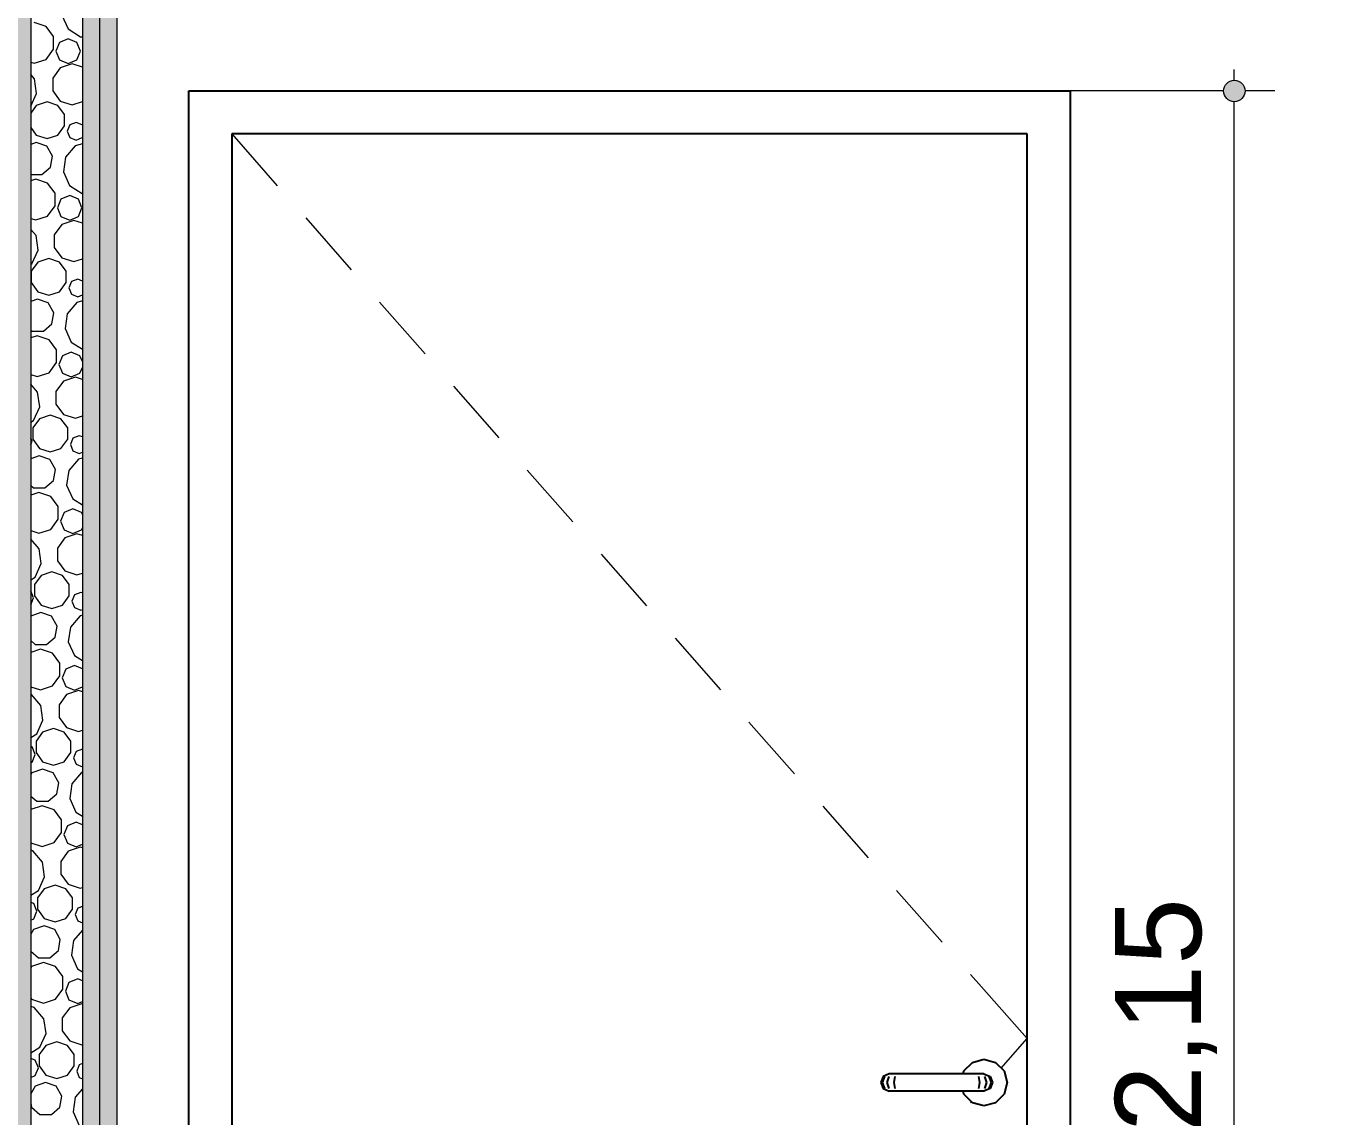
# Model space of a CAD drawing. Header units: metres. Extents: x -77 to 97, y 0 to 6.
# Drawn here: x -61.474 to -59.951, y 0.96 to 2.227 of the extents above; entities that cross this region are included whole.
import ezdxf

# ---------------------------------------------------------------- set-up
doc = ezdxf.new("R2010")
doc.units = ezdxf.units.M
doc.header["$MEASUREMENT"] = 0
doc.layers.add('COTAS CORTE', color=7, linetype='Continuous')
doc.layers.add('PAREDE CONSTRUIR', color=7, linetype='Continuous')
doc.layers.add('COTAS CORTE_Caneta_No__25', color=7, linetype='Continuous', lineweight=13, true_color=0x982312)
for name, color, linetype, lineweight in [('PAREDE CONSTRUIR_Caneta_No__241', 7, 'Continuous', 13), ('PAREDE CONSTRUIR_Caneta_No__96', 252, 'Continuous', 0), ('Portas Archicad_Caneta_No__241', 7, 'Continuous', 13), ('Portas Archicad_Caneta_No__3', 7, 'Continuous', 25)]:
    doc.layers.add(name, color=color, linetype=linetype, lineweight=lineweight)
doc.styles.add('ESTILO_GERADO_1', font='arial.ttf')
doc.dimstyles.new('ESTILO_GERADO__2', dxfattribs={"dimtxt": 0.1, "dimasz": 0.0475, "dimexe": 0.18, "dimexo": 8.048056, "dimgap": 0, "dimtad": 1, "dimzin": 0, "dimdsep": 46, "dimtxsty": 'ESTILO_GERADO_1', "dimblk": 'ARROWHEAD_11', "dimblk1": 'ARROWHEAD_11', "dimblk2": 'ARROWHEAD_11', "dimcen": 0.09, "dimclrd": 256, "dimclre": 256, "dimclrt": 256, "dimadec": 0, "dimazin": 0, "dimtfac": 1, "dimtdec": 4, "dimtmove": 0, "dimatfit": 3, "dimfxl": 0, "dimtolj": 1, "dimtzin": 0, "dimarcsym": 0})
doc.dimstyles.new('ESTILO_GERADO__3', dxfattribs={"dimtxt": 0.1, "dimasz": 0.0475, "dimexe": 0.18, "dimexo": 0.0625, "dimgap": 0, "dimtad": 1, "dimzin": 0, "dimdsep": 46, "dimtxsty": 'ESTILO_GERADO_1', "dimblk": 'ARROWHEAD_11', "dimblk1": 'ARROWHEAD_11', "dimblk2": 'ARROWHEAD_11', "dimcen": 0.09, "dimclrd": 256, "dimclre": 256, "dimclrt": 256, "dimadec": 0, "dimazin": 0, "dimtfac": 1, "dimtdec": 4, "dimtmove": 0, "dimatfit": 3, "dimfxl": 0, "dimtolj": 1, "dimtzin": 0, "dimarcsym": 0})
doc.dimstyles.new('ESTILO_GERADO__7', dxfattribs={"dimtxt": 0.1, "dimasz": 0.0475, "dimexe": 0.18, "dimexo": 0.479633, "dimgap": 0, "dimtad": 1, "dimzin": 0, "dimdsep": 46, "dimtxsty": 'ESTILO_GERADO_1', "dimblk": 'ARROWHEAD_11', "dimblk1": 'ARROWHEAD_11', "dimblk2": 'ARROWHEAD_11', "dimcen": 0.09, "dimclrd": 256, "dimclre": 256, "dimclrt": 256, "dimadec": 0, "dimazin": 0, "dimtfac": 1, "dimtdec": 4, "dimtmove": 0, "dimatfit": 3, "dimfxl": 0, "dimtolj": 1, "dimtzin": 0, "dimarcsym": 0})

# ---------------------------------------------------------------- blocks, each defined once
blk = doc.blocks.new('*X1')
at = {"layer": 'PAREDE CONSTRUIR_Caneta_No__96', "color": 252, "linetype": 'Continuous', "lineweight": 0}
for p, q in [((-61.4329, 2.24), (-61.4257, 2.2243)), ((-61.4513, 2.2269), (-61.4652, 2.2315)), ((-61.4427, 2.2151), (-61.4513, 2.2269)), ((-61.4257, 2.2243), (-61.4112, 2.215)), ((-61.4427, 2.2005), (-61.4427, 2.2151)), ((-61.4358, 2.2084), (-61.44, 2.1982)), ((-61.4257, 2.2125), (-61.4358, 2.2084)), ((-61.4156, 2.2084), (-61.4257, 2.2125)), ((-61.4114, 2.1982), (-61.4156, 2.2084)), ((-61.4112, 2.215), (-61.409, 2.215)), ((-61.4513, 2.1887), (-61.4427, 2.2005)), ((-61.44, 2.1982), (-61.4358, 2.1881)), ((-61.4156, 2.1881), (-61.4114, 2.1982)), ((-61.469, 2.1854), (-61.4652, 2.1841)), ((-61.4652, 2.1841), (-61.4513, 2.1887)), ((-61.4349, 2.1789), (-61.4435, 2.1669)), ((-61.4358, 2.1881), (-61.4257, 2.184)), ((-61.4208, 2.1834), (-61.4349, 2.1789)), ((-61.4257, 2.184), (-61.4156, 2.1881)), ((-61.409, 2.1796), (-61.4208, 2.1834)), ((-61.4648, 2.1661), (-61.469, 2.171)), ((-61.4623, 2.149), (-61.4648, 2.1661)), ((-61.4435, 2.1669), (-61.4435, 2.1522)), ((-61.469, 2.1343), (-61.4623, 2.149)), ((-61.4435, 2.1522), (-61.4349, 2.1403)), ((-61.4626, 2.1351), (-61.469, 2.1262)), ((-61.4501, 2.1392), (-61.4626, 2.1351)), ((-61.4376, 2.1351), (-61.4501, 2.1392)), ((-61.4298, 2.1245), (-61.4376, 2.1351)), ((-61.4349, 2.1403), (-61.4208, 2.1357)), ((-61.4208, 2.1357), (-61.409, 2.1396)), ((-61.4298, 2.1113), (-61.4298, 2.1245)), ((-61.469, 2.1096), (-61.4626, 2.1007)), ((-61.4376, 2.1007), (-61.4298, 2.1113)), ((-61.4237, 2.1125), (-61.4267, 2.1052)), ((-61.4267, 2.1052), (-61.4237, 2.0979)), ((-61.4164, 2.1155), (-61.4237, 2.1125)), ((-61.4091, 2.1125), (-61.4164, 2.1155)), ((-61.409, 2.1124), (-61.4091, 2.1125)), ((-61.4628, 2.0922), (-61.469, 2.0899)), ((-61.4505, 2.0877), (-61.4628, 2.0922)), ((-61.4626, 2.1007), (-61.4501, 2.0966)), ((-61.4439, 2.0763), (-61.4505, 2.0877)), ((-61.4501, 2.0966), (-61.4376, 2.1007)), ((-61.4173, 2.0881), (-61.4286, 2.0751)), ((-61.4237, 2.0979), (-61.4164, 2.0948)), ((-61.409, 2.0905), (-61.4173, 2.0881)), ((-61.4164, 2.0948), (-61.4091, 2.0979)), ((-61.4091, 2.0979), (-61.409, 2.0979)), ((-61.4462, 2.0634), (-61.4439, 2.0763)), ((-61.4286, 2.0751), (-61.4311, 2.058)), ((-61.4563, 2.055), (-61.4462, 2.0634)), ((-61.4311, 2.058), (-61.4239, 2.0423)), ((-61.469, 2.055), (-61.4563, 2.055)), ((-61.4633, 2.0495), (-61.469, 2.0476)), ((-61.4494, 2.0449), (-61.4633, 2.0495)), ((-61.4408, 2.0331), (-61.4494, 2.0449)), ((-61.4239, 2.0423), (-61.4094, 2.033)), ((-61.4408, 2.0185), (-61.4408, 2.0331)), ((-61.4339, 2.0264), (-61.4381, 2.0163)), ((-61.4238, 2.0305), (-61.4339, 2.0264)), ((-61.4137, 2.0264), (-61.4238, 2.0305)), ((-61.4095, 2.0163), (-61.4137, 2.0264)), ((-61.4094, 2.033), (-61.409, 2.033)), ((-61.4494, 2.0067), (-61.4408, 2.0185)), ((-61.4381, 2.0163), (-61.4339, 2.0061)), ((-61.4137, 2.0061), (-61.4095, 2.0163)), ((-61.469, 2.004), (-61.4633, 2.0022)), ((-61.4633, 2.0022), (-61.4494, 2.0067)), ((-61.433, 1.9969), (-61.4417, 1.985)), ((-61.4339, 2.0061), (-61.4238, 2.002)), ((-61.419, 2.0014), (-61.433, 1.9969)), ((-61.4238, 2.002), (-61.4137, 2.0061)), ((-61.409, 1.9982), (-61.419, 2.0014)), ((-61.4629, 1.9841), (-61.469, 1.9911)), ((-61.4605, 1.967), (-61.4629, 1.9841)), ((-61.4417, 1.985), (-61.4417, 1.9702)), ((-61.4676, 1.9513), (-61.4605, 1.967)), ((-61.4417, 1.9702), (-61.433, 1.9583)), ((-61.469, 1.9504), (-61.4676, 1.9513)), ((-61.4607, 1.9531), (-61.4684, 1.9425)), ((-61.4482, 1.9572), (-61.4607, 1.9531)), ((-61.4357, 1.9531), (-61.4482, 1.9572)), ((-61.428, 1.9425), (-61.4357, 1.9531)), ((-61.433, 1.9583), (-61.419, 1.9537)), ((-61.419, 1.9537), (-61.409, 1.957)), ((-61.4684, 1.9425), (-61.4684, 1.9293)), ((-61.428, 1.9293), (-61.428, 1.9425)), ((-61.4684, 1.9293), (-61.4607, 1.9187)), ((-61.4357, 1.9187), (-61.428, 1.9293)), ((-61.4218, 1.9305), (-61.4249, 1.9232)), ((-61.4249, 1.9232), (-61.4218, 1.9159)), ((-61.4145, 1.9335), (-61.4218, 1.9305)), ((-61.409, 1.9312), (-61.4145, 1.9335)), ((-61.461, 1.9102), (-61.469, 1.9072)), ((-61.4486, 1.9057), (-61.461, 1.9102)), ((-61.4607, 1.9187), (-61.4482, 1.9146)), ((-61.4421, 1.8943), (-61.4486, 1.9057)), ((-61.4482, 1.9146), (-61.4357, 1.9187)), ((-61.4155, 1.9061), (-61.4267, 1.8931)), ((-61.4218, 1.9159), (-61.4145, 1.9128)), ((-61.409, 1.908), (-61.4155, 1.9061)), ((-61.4145, 1.9128), (-61.409, 1.9151)), ((-61.4444, 1.8814), (-61.4421, 1.8943)), ((-61.4267, 1.8931), (-61.4292, 1.876)), ((-61.469, 1.8742), (-61.4675, 1.873)), ((-61.4544, 1.873), (-61.4444, 1.8814)), ((-61.4292, 1.876), (-61.422, 1.8603)), ((-61.4615, 1.8675), (-61.469, 1.865)), ((-61.4675, 1.873), (-61.4544, 1.873)), ((-61.4476, 1.8629), (-61.4615, 1.8675)), ((-61.439, 1.8511), (-61.4476, 1.8629)), ((-61.422, 1.8603), (-61.409, 1.852)), ((-61.439, 1.8365), (-61.439, 1.8511)), ((-61.4321, 1.8444), (-61.4363, 1.8343)), ((-61.422, 1.8486), (-61.4321, 1.8444)), ((-61.4118, 1.8444), (-61.422, 1.8486)), ((-61.409, 1.8376), (-61.4118, 1.8444)), ((-61.4476, 1.8247), (-61.439, 1.8365)), ((-61.4363, 1.8343), (-61.4321, 1.8241)), ((-61.4118, 1.8241), (-61.409, 1.8309)), ((-61.469, 1.8226), (-61.4615, 1.8202)), ((-61.4615, 1.8202), (-61.4476, 1.8247)), ((-61.4311, 1.8149), (-61.4398, 1.803)), ((-61.4321, 1.8241), (-61.422, 1.82)), ((-61.4171, 1.8194), (-61.4311, 1.8149)), ((-61.422, 1.82), (-61.4118, 1.8241)), ((-61.409, 1.8168), (-61.4171, 1.8194)), ((-61.4611, 1.8021), (-61.469, 1.8113)), ((-61.4586, 1.785), (-61.4611, 1.8021)), ((-61.4398, 1.803), (-61.4398, 1.7882)), ((-61.4658, 1.7693), (-61.4586, 1.785)), ((-61.4398, 1.7882), (-61.4311, 1.7763)), ((-61.469, 1.7672), (-61.4658, 1.7693)), ((-61.4589, 1.7711), (-61.4666, 1.7605)), ((-61.4464, 1.7752), (-61.4589, 1.7711)), ((-61.4339, 1.7711), (-61.4464, 1.7752)), ((-61.4261, 1.7605), (-61.4339, 1.7711)), ((-61.4311, 1.7763), (-61.4171, 1.7717)), ((-61.4171, 1.7717), (-61.409, 1.7744)), ((-61.4666, 1.7605), (-61.4666, 1.7473)), ((-61.4261, 1.7473), (-61.4261, 1.7605)), ((-61.4127, 1.7515), (-61.42, 1.7485)), ((-61.409, 1.75), (-61.4127, 1.7515)), ((-61.4675, 1.745), (-61.469, 1.7487)), ((-61.469, 1.7413), (-61.4675, 1.745)), ((-61.4666, 1.7473), (-61.4589, 1.7367)), ((-61.4589, 1.7367), (-61.4464, 1.7326)), ((-61.4464, 1.7326), (-61.4339, 1.7367)), ((-61.4339, 1.7367), (-61.4261, 1.7473)), ((-61.42, 1.7485), (-61.423, 1.7412)), ((-61.423, 1.7412), (-61.42, 1.7339)), ((-61.4591, 1.7282), (-61.469, 1.7246)), ((-61.4468, 1.7237), (-61.4591, 1.7282)), ((-61.4402, 1.7123), (-61.4468, 1.7237)), ((-61.4136, 1.7241), (-61.4249, 1.7111)), ((-61.42, 1.7339), (-61.4127, 1.7308)), ((-61.409, 1.7254), (-61.4136, 1.7241)), ((-61.4127, 1.7308), (-61.409, 1.7324)), ((-61.4425, 1.6994), (-61.4402, 1.7123)), ((-61.4249, 1.7111), (-61.4273, 1.694)), ((-61.469, 1.6938), (-61.4657, 1.691)), ((-61.4657, 1.691), (-61.4525, 1.691)), ((-61.4525, 1.691), (-61.4425, 1.6994)), ((-61.4273, 1.694), (-61.4202, 1.6783)), ((-61.4596, 1.6855), (-61.469, 1.6824)), ((-61.4457, 1.681), (-61.4596, 1.6855)), ((-61.4371, 1.6691), (-61.4457, 1.681)), ((-61.4202, 1.6783), (-61.409, 1.6711)), ((-61.4371, 1.6545), (-61.4371, 1.6691)), ((-61.4302, 1.6624), (-61.4344, 1.6523)), ((-61.4201, 1.6666), (-61.4302, 1.6624)), ((-61.41, 1.6624), (-61.4201, 1.6666)), ((-61.409, 1.66), (-61.41, 1.6624)), ((-61.4457, 1.6427), (-61.4371, 1.6545)), ((-61.4344, 1.6523), (-61.4302, 1.6422)), ((-61.469, 1.6412), (-61.4596, 1.6382)), ((-61.4592, 1.6201), (-61.469, 1.6314)), ((-61.4596, 1.6382), (-61.4457, 1.6427)), ((-61.4293, 1.6329), (-61.438, 1.621)), ((-61.4302, 1.6422), (-61.4201, 1.638)), ((-61.4153, 1.6374), (-61.4293, 1.6329)), ((-61.4201, 1.638), (-61.41, 1.6422)), ((-61.409, 1.6354), (-61.4153, 1.6374)), ((-61.41, 1.6422), (-61.409, 1.6445)), ((-61.4568, 1.603), (-61.4592, 1.6201)), ((-61.438, 1.621), (-61.438, 1.6062)), ((-61.4639, 1.5873), (-61.4568, 1.603)), ((-61.438, 1.6062), (-61.4293, 1.5943)), ((-61.469, 1.584), (-61.4639, 1.5873)), ((-61.457, 1.5891), (-61.4647, 1.5785)), ((-61.4445, 1.5932), (-61.457, 1.5891)), ((-61.432, 1.5891), (-61.4445, 1.5932)), ((-61.4243, 1.5785), (-61.432, 1.5891)), ((-61.4293, 1.5943), (-61.4153, 1.5897)), ((-61.4153, 1.5897), (-61.409, 1.5918)), ((-61.4657, 1.563), (-61.469, 1.5712)), ((-61.4647, 1.5785), (-61.4647, 1.5653)), ((-61.4243, 1.5653), (-61.4243, 1.5785)), ((-61.4108, 1.5695), (-61.4181, 1.5665)), ((-61.409, 1.5688), (-61.4108, 1.5695)), ((-61.469, 1.5549), (-61.4657, 1.563)), ((-61.4647, 1.5653), (-61.457, 1.5547)), ((-61.457, 1.5547), (-61.4445, 1.5506)), ((-61.4445, 1.5506), (-61.432, 1.5547)), ((-61.432, 1.5547), (-61.4243, 1.5653)), ((-61.4181, 1.5665), (-61.4212, 1.5592)), ((-61.4212, 1.5592), (-61.4181, 1.5519)), ((-61.4573, 1.5462), (-61.469, 1.5419)), ((-61.4449, 1.5417), (-61.4573, 1.5462)), ((-61.4384, 1.5303), (-61.4449, 1.5417)), ((-61.4117, 1.5421), (-61.423, 1.5291)), ((-61.4181, 1.5519), (-61.4108, 1.5489)), ((-61.409, 1.5429), (-61.4117, 1.5421)), ((-61.4108, 1.5489), (-61.409, 1.5496)), ((-61.4406, 1.5174), (-61.4384, 1.5303)), ((-61.423, 1.5291), (-61.4255, 1.512)), ((-61.469, 1.5134), (-61.4638, 1.509)), ((-61.4638, 1.509), (-61.4507, 1.509)), ((-61.4507, 1.509), (-61.4406, 1.5174)), ((-61.4255, 1.512), (-61.4183, 1.4963)), ((-61.4578, 1.5035), (-61.469, 1.4998)), ((-61.4439, 1.499), (-61.4578, 1.5035)), ((-61.4353, 1.4871), (-61.4439, 1.499)), ((-61.4183, 1.4963), (-61.409, 1.4903)), ((-61.4353, 1.4725), (-61.4353, 1.4871)), ((-61.4284, 1.4804), (-61.4325, 1.4703)), ((-61.4182, 1.4846), (-61.4284, 1.4804)), ((-61.409, 1.4807), (-61.4182, 1.4846)), ((-61.4439, 1.4607), (-61.4353, 1.4725)), ((-61.4325, 1.4703), (-61.4284, 1.4602)), ((-61.469, 1.4598), (-61.4578, 1.4562)), ((-61.4687, 1.4511), (-61.469, 1.4512)), ((-61.4574, 1.4381), (-61.4687, 1.4511)), ((-61.4578, 1.4562), (-61.4439, 1.4607)), ((-61.4274, 1.4509), (-61.4361, 1.439)), ((-61.4284, 1.4602), (-61.4182, 1.456)), ((-61.4134, 1.4554), (-61.4274, 1.4509)), ((-61.4182, 1.456), (-61.409, 1.4598)), ((-61.409, 1.454), (-61.4134, 1.4554)), ((-61.4549, 1.421), (-61.4574, 1.4381)), ((-61.4361, 1.439), (-61.4361, 1.4242)), ((-61.4621, 1.4053), (-61.4549, 1.421)), ((-61.4361, 1.4242), (-61.4274, 1.4123)), ((-61.469, 1.4008), (-61.4621, 1.4053)), ((-61.4552, 1.4071), (-61.4629, 1.3965)), ((-61.4426, 1.4112), (-61.4552, 1.4071)), ((-61.4301, 1.4071), (-61.4426, 1.4112)), ((-61.4224, 1.3965), (-61.4301, 1.4071)), ((-61.4274, 1.4123), (-61.4134, 1.4077)), ((-61.4134, 1.4077), (-61.409, 1.4092)), ((-61.4675, 1.3899), (-61.469, 1.3906)), ((-61.4638, 1.381), (-61.4675, 1.3899)), ((-61.4629, 1.3965), (-61.4629, 1.3833)), ((-61.4224, 1.3833), (-61.4224, 1.3965)), ((-61.409, 1.3875), (-61.4163, 1.3845)), ((-61.469, 1.3715), (-61.4675, 1.3722)), ((-61.4675, 1.3722), (-61.4638, 1.381)), ((-61.4629, 1.3833), (-61.4552, 1.3727)), ((-61.4552, 1.3727), (-61.4426, 1.3686)), ((-61.4426, 1.3686), (-61.4301, 1.3727)), ((-61.4301, 1.3727), (-61.4224, 1.3833)), ((-61.4163, 1.3845), (-61.4193, 1.3772)), ((-61.4193, 1.3772), (-61.4163, 1.3699)), ((-61.4677, 1.3597), (-61.469, 1.3574)), ((-61.4554, 1.3642), (-61.4677, 1.3597)), ((-61.4431, 1.3597), (-61.4554, 1.3642)), ((-61.4365, 1.3483), (-61.4431, 1.3597)), ((-61.4099, 1.3601), (-61.4212, 1.3471)), ((-61.4163, 1.3699), (-61.409, 1.3669)), ((-61.409, 1.3604), (-61.4099, 1.3601)), ((-61.4388, 1.3354), (-61.4365, 1.3483)), ((-61.4212, 1.3471), (-61.4236, 1.33)), ((-61.469, 1.3329), (-61.462, 1.327)), ((-61.462, 1.327), (-61.4488, 1.327)), ((-61.4488, 1.327), (-61.4388, 1.3354)), ((-61.4236, 1.33), (-61.4165, 1.3143)), ((-61.4559, 1.3215), (-61.469, 1.3172)), ((-61.442, 1.317), (-61.4559, 1.3215)), ((-61.4334, 1.3051), (-61.442, 1.317)), ((-61.4165, 1.3143), (-61.409, 1.3095)), ((-61.4334, 1.2905), (-61.4334, 1.3051)), ((-61.4265, 1.2984), (-61.4307, 1.2883)), ((-61.4164, 1.3026), (-61.4265, 1.2984)), ((-61.409, 1.2995), (-61.4164, 1.3026)), ((-61.442, 1.2787), (-61.4334, 1.2905)), ((-61.4307, 1.2883), (-61.4265, 1.2782)), ((-61.469, 1.2784), (-61.4559, 1.2742)), ((-61.4668, 1.2691), (-61.469, 1.2698)), ((-61.4555, 1.2561), (-61.4668, 1.2691)), ((-61.4559, 1.2742), (-61.442, 1.2787)), ((-61.4256, 1.2689), (-61.4342, 1.257)), ((-61.4265, 1.2782), (-61.4164, 1.274)), ((-61.4116, 1.2734), (-61.4256, 1.2689)), ((-61.4164, 1.274), (-61.409, 1.277)), ((-61.409, 1.2726), (-61.4116, 1.2734)), ((-61.4531, 1.239), (-61.4555, 1.2561)), ((-61.4342, 1.257), (-61.4342, 1.2422)), ((-61.4602, 1.2233), (-61.4531, 1.239)), ((-61.4342, 1.2422), (-61.4256, 1.2303)), ((-61.469, 1.2177), (-61.4602, 1.2233)), ((-61.4533, 1.2251), (-61.461, 1.2145)), ((-61.4408, 1.2292), (-61.4533, 1.2251)), ((-61.4283, 1.2251), (-61.4408, 1.2292)), ((-61.4206, 1.2145), (-61.4283, 1.2251)), ((-61.4256, 1.2303), (-61.4116, 1.2257)), ((-61.4116, 1.2257), (-61.409, 1.2266)), ((-61.4656, 1.2079), (-61.469, 1.2093)), ((-61.4619, 1.199), (-61.4656, 1.2079)), ((-61.461, 1.2145), (-61.461, 1.2013)), ((-61.4206, 1.2013), (-61.4206, 1.2145)), ((-61.409, 1.2047), (-61.4144, 1.2025)), ((-61.469, 1.1888), (-61.4656, 1.1902)), ((-61.4656, 1.1902), (-61.4619, 1.199)), ((-61.461, 1.2013), (-61.4533, 1.1907)), ((-61.4533, 1.1907), (-61.4408, 1.1866)), ((-61.4408, 1.1866), (-61.4283, 1.1907)), ((-61.4283, 1.1907), (-61.4206, 1.2013)), ((-61.4144, 1.2025), (-61.4174, 1.1952)), ((-61.4174, 1.1952), (-61.4144, 1.1879)), ((-61.4659, 1.1777), (-61.469, 1.1722)), ((-61.4535, 1.1822), (-61.4659, 1.1777)), ((-61.4412, 1.1777), (-61.4535, 1.1822)), ((-61.4347, 1.1663), (-61.4412, 1.1777)), ((-61.409, 1.177), (-61.4193, 1.1651)), ((-61.4144, 1.1879), (-61.409, 1.1857)), ((-61.4369, 1.1534), (-61.4347, 1.1663)), ((-61.4193, 1.1651), (-61.4218, 1.148)), ((-61.469, 1.1525), (-61.4601, 1.145)), ((-61.4601, 1.145), (-61.447, 1.145)), ((-61.447, 1.145), (-61.4369, 1.1534)), ((-61.4218, 1.148), (-61.4146, 1.1323)), ((-61.468, 1.135), (-61.469, 1.1335)), ((-61.4541, 1.1395), (-61.468, 1.135)), ((-61.4402, 1.135), (-61.4541, 1.1395)), ((-61.4316, 1.1231), (-61.4402, 1.135)), ((-61.4146, 1.1323), (-61.409, 1.1287)), ((-61.4316, 1.1085), (-61.4316, 1.1231)), ((-61.4246, 1.1164), (-61.4288, 1.1063)), ((-61.4145, 1.1206), (-61.4246, 1.1164)), ((-61.409, 1.1183), (-61.4145, 1.1206)), ((-61.469, 1.0982), (-61.468, 1.0967)), ((-61.468, 1.0967), (-61.4541, 1.0922)), ((-61.4541, 1.0922), (-61.4402, 1.0967)), ((-61.4402, 1.0967), (-61.4316, 1.1085)), ((-61.4288, 1.1063), (-61.4246, 1.0962)), ((-61.4649, 1.0871), (-61.469, 1.0883)), ((-61.4537, 1.0741), (-61.4649, 1.0871)), ((-61.4237, 1.0869), (-61.4324, 1.075)), ((-61.4246, 1.0962), (-61.4145, 1.092)), ((-61.4097, 1.0915), (-61.4237, 1.0869)), ((-61.4145, 1.092), (-61.409, 1.0943)), ((-61.409, 1.0912), (-61.4097, 1.0915)), ((-61.4512, 1.057), (-61.4537, 1.0741)), ((-61.4324, 1.075), (-61.4324, 1.0602)), ((-61.4584, 1.0413), (-61.4512, 1.057)), ((-61.4324, 1.0602), (-61.4237, 1.0483)), ((-61.469, 1.0345), (-61.4584, 1.0413)), ((-61.4514, 1.0431), (-61.4592, 1.0325)), ((-61.4389, 1.0472), (-61.4514, 1.0431)), ((-61.4264, 1.0431), (-61.4389, 1.0472)), ((-61.4187, 1.0325), (-61.4264, 1.0431)), ((-61.4237, 1.0483), (-61.4097, 1.0437)), ((-61.4097, 1.0437), (-61.409, 1.044)), ((-61.4638, 1.0259), (-61.469, 1.0281)), ((-61.4601, 1.017), (-61.4638, 1.0259)), ((-61.4592, 1.0325), (-61.4592, 1.0193)), ((-61.4187, 1.0193), (-61.4187, 1.0325)), ((-61.4126, 1.0205), (-61.4156, 1.0132)), ((-61.409, 1.022), (-61.4126, 1.0205)), ((-61.469, 1.006), (-61.4638, 1.0082)), ((-61.4638, 1.0082), (-61.4601, 1.017)), ((-61.4592, 1.0193), (-61.4514, 1.0087)), ((-61.4514, 1.0087), (-61.4389, 1.0046)), ((-61.4389, 1.0046), (-61.4264, 1.0087)), ((-61.4264, 1.0087), (-61.4187, 1.0193)), ((-61.4156, 1.0132), (-61.4126, 1.0059)), ((-61.4126, 1.0059), (-61.409, 1.0044)), ((-61.464, 0.9957), (-61.469, 0.987)), ((-61.4517, 1.0002), (-61.464, 0.9957)), ((-61.4394, 0.9957), (-61.4517, 1.0002)), ((-61.4328, 0.9843), (-61.4394, 0.9957)), ((-61.409, 0.9928), (-61.4175, 0.9831)), ((-61.469, 0.9756), (-61.4683, 0.9714)), ((-61.4351, 0.9714), (-61.4328, 0.9843)), ((-61.4175, 0.9831), (-61.4199, 0.966)), ((-61.4683, 0.9714), (-61.4583, 0.963)), ((-61.4583, 0.963), (-61.4451, 0.963)), ((-61.4451, 0.963), (-61.4351, 0.9714)), ((-61.4199, 0.966), (-61.4128, 0.9503))]:
    blk.add_line(p, q, dxfattribs=at)
blk = doc.blocks.new('*D10')
at = {"layer": 'COTAS CORTE_Caneta_No__25', "linetype": 'Continuous', "lineweight": 13, "true_color": 0x982312}
for points in [[(-66.6785, 3.55), (-66.6775, 3.5452), (-66.6748, 3.5412), (-66.6708, 3.5385), (-66.666, 3.5375), (-66.6612, 3.5385), (-66.6572, 3.5412), (-66.6544, 3.5452), (-66.6535, 3.55), (-66.6544, 3.5548), (-66.6572, 3.5588), (-66.6612, 3.5615), (-66.666, 3.5625), (-66.6708, 3.5615), (-66.6748, 3.5588), (-66.6775, 3.5548)], [(-66.6785, 0), (-66.6775, -0.0048), (-66.6748, -0.0088), (-66.6708, -0.0115), (-66.666, -0.0125), (-66.6612, -0.0115), (-66.6572, -0.0088), (-66.6544, -0.0048), (-66.6535, 0), (-66.6544, 0.0048), (-66.6572, 0.0088), (-66.6612, 0.0115), (-66.666, 0.0125), (-66.6708, 0.0115), (-66.6748, 0.0088), (-66.6775, 0.0048)]]:
    blk.add_hatch(color=24, dxfattribs=at).paths.add_polyline_path(points)
at = {"layer": 'COTAS CORTE_Caneta_No__25', "color": 24, "linetype": 'Continuous', "lineweight": 13, "true_color": 0x982312}
for p, q in [((-66.666, 0.0125), (-66.666, 3.5375)), ((-66.6785, 0), (-66.7129, 0)), ((-58.6179, 0), (-66.6535, 0))]:
    blk.add_line(p, q, dxfattribs=at)
for centre in [(-66.666, 3.55), (-66.666, 0)]:
    blk.add_circle(centre, 0.0125, dxfattribs=at)
at = {"layer": 'COTAS CORTE_Caneta_No__25', "color": 24, "lineweight": 13, "true_color": 0x982312, "char_height": 0.1, "attachment_point": 7, "rotation": 90, "style": 'ESTILO_GERADO_1'}
for s, insert in [('\\A1;{\\pql;\\fArial|b0|i0|c0|p0;\\W1.000000;0,15}', (-66.686, 3.2706)), ('\\A1;{\\pql;\\fArial|b0|i0|c0|p0;\\W1.000000;3,55}', (-66.686, 1.5081))]:
    blk.add_mtext(s, dxfattribs=dict(at, insert=insert))
blk = doc.blocks.new('ARROWHEAD_11')
at = {"color": 0, "linetype": 'Continuous', "lineweight": 0}
blk.add_line((0, 0), (-1, 0), dxfattribs=at)
at = {"color": 0, "linetype": 'Continuous', "lineweight": 0, "const_width": 0.25, "flags": 128}
blk.add_lwpolyline([(-0.125, 0, 1), (0.125, 0, 1)], format="xyb", close=True, dxfattribs=at)
blk = doc.blocks.new('*D14')
at = {"layer": 'COTAS CORTE_Caneta_No__25', "linetype": 'Continuous', "lineweight": 13, "true_color": 0x982312}
for points in [[(-63.083, 3.16), (-63.082, 3.1552), (-63.0793, 3.1512), (-63.0753, 3.1485), (-63.0705, 3.1475), (-63.0657, 3.1485), (-63.0617, 3.1512), (-63.059, 3.1552), (-63.058, 3.16), (-63.059, 3.1648), (-63.0617, 3.1688), (-63.0657, 3.1715), (-63.0705, 3.1725), (-63.0753, 3.1715), (-63.0793, 3.1688), (-63.082, 3.1648)], [(-63.083, 3.15), (-63.082, 3.1452), (-63.0793, 3.1412), (-63.0753, 3.1385), (-63.0705, 3.1375), (-63.0657, 3.1385), (-63.0617, 3.1412), (-63.059, 3.1452), (-63.058, 3.15), (-63.059, 3.1548), (-63.0617, 3.1588), (-63.0657, 3.1615), (-63.0705, 3.1625), (-63.0753, 3.1615), (-63.0793, 3.1588), (-63.082, 3.1548)], [(-63.083, 0), (-63.082, -0.0048), (-63.0793, -0.0088), (-63.0753, -0.0115), (-63.0705, -0.0125), (-63.0657, -0.0115), (-63.0617, -0.0088), (-63.059, -0.0048), (-63.058, 0), (-63.059, 0.0048), (-63.0617, 0.0088), (-63.0657, 0.0115), (-63.0705, 0.0125), (-63.0753, 0.0115), (-63.0793, 0.0088), (-63.082, 0.0048)]]:
    blk.add_hatch(color=24, dxfattribs=at).paths.add_polyline_path(points)
at = {"layer": 'COTAS CORTE_Caneta_No__25', "color": 24, "linetype": 'Continuous', "lineweight": 13, "true_color": 0x982312}
for p, q in [((-63.083, 3.15), (-65.4056, 3.15)), ((-63.0705, 0.0125), (-63.0705, 3.1375)), ((-63.0236, 3.15), (-63.058, 3.15)), ((-63.083, 0), (-65.4056, 0)), ((-63.0236, 0), (-63.058, 0)), ((-63.0705, -0.025), (-63.0705, -0.0125))]:
    blk.add_line(p, q, dxfattribs=at)
for centre in [(-63.0705, 3.15), (-63.0705, 0)]:
    blk.add_circle(centre, 0.0125, dxfattribs=at)
at = {"layer": 'COTAS CORTE_Caneta_No__25', "color": 24, "lineweight": 13, "true_color": 0x982312, "char_height": 0.1, "attachment_point": 7, "rotation": 90, "style": 'ESTILO_GERADO_1'}
for s, insert in [('\\A1;{\\pql;\\fArial|b0|i0|c0|p0;\\W1.000000;0,01}', (-63.0905, 2.8706)), ('\\A1;{\\pql;\\fArial|b0|i0|c0|p0;\\W1.000000;3,15}', (-63.0905, 1.3081))]:
    blk.add_mtext(s, dxfattribs=dict(at, insert=insert))
blk = doc.blocks.new('*D25')
at = {"layer": 'COTAS CORTE_Caneta_No__25', "linetype": 'Continuous', "lineweight": 13, "true_color": 0x982312}
for points in [[(-66.9365, 4.7), (-66.9356, 4.6952), (-66.9329, 4.6912), (-66.9288, 4.6885), (-66.924, 4.6875), (-66.9192, 4.6885), (-66.9152, 4.6912), (-66.9125, 4.6952), (-66.9115, 4.7), (-66.9125, 4.7048), (-66.9152, 4.7088), (-66.9192, 4.7115), (-66.924, 4.7125), (-66.9288, 4.7115), (-66.9329, 4.7088), (-66.9356, 4.7048)], [(-66.9365, -0.015), (-66.9356, -0.0198), (-66.9329, -0.0238), (-66.9288, -0.0265), (-66.924, -0.0275), (-66.9192, -0.0265), (-66.9152, -0.0238), (-66.9125, -0.0198), (-66.9115, -0.015), (-66.9125, -0.0102), (-66.9152, -0.0062), (-66.9192, -0.0035), (-66.924, -0.0025), (-66.9288, -0.0035), (-66.9329, -0.0062), (-66.9356, -0.0102)]]:
    blk.add_hatch(color=24, dxfattribs=at).paths.add_polyline_path(points)
at = {"layer": 'COTAS CORTE_Caneta_No__25', "color": 24, "linetype": 'Continuous', "lineweight": 13, "true_color": 0x982312}
for p, q in [((-66.924, 4.7125), (-66.924, 4.725)), ((-66.9365, 4.7), (-66.9709, 4.7)), ((-58.876, 4.7), (-66.9115, 4.7)), ((-66.924, -0.0025), (-66.924, 4.6875)), ((-66.9365, -0.015), (-66.9709, -0.015)), ((-58.876, -0.015), (-66.9115, -0.015)), ((-66.924, -0.04), (-66.924, -0.0275))]:
    blk.add_line(p, q, dxfattribs=at)
for centre in [(-66.924, 4.7), (-66.924, -0.015)]:
    blk.add_circle(centre, 0.0125, dxfattribs=at)
at = {"layer": 'COTAS CORTE_Caneta_No__25', "color": 24, "lineweight": 13, "true_color": 0x982312, "insert": (-66.944, 2.209), "char_height": 0.1, "attachment_point": 7, "rotation": 90, "style": 'ESTILO_GERADO_1'}
blk.add_mtext('\\A1;{\\pql;\\fArial|b0|i0|c0|p0;\\W1.000000;4,72}', dxfattribs=at)
blk = doc.blocks.new('*D26')
at = {"layer": 'COTAS CORTE_Caneta_No__25', "linetype": 'Continuous', "lineweight": 13, "true_color": 0x982312}
for points in [[(-60.0829, 2.152), (-60.082, 2.1472), (-60.0793, 2.1432), (-60.0752, 2.1405), (-60.0704, 2.1395), (-60.0656, 2.1405), (-60.0616, 2.1432), (-60.0589, 2.1472), (-60.0579, 2.152), (-60.0589, 2.1568), (-60.0616, 2.1608), (-60.0656, 2.1635), (-60.0704, 2.1645), (-60.0752, 2.1635), (-60.0793, 2.1608), (-60.082, 2.1568)], [(-60.0829, 0), (-60.082, -0.0048), (-60.0793, -0.0088), (-60.0752, -0.0115), (-60.0704, -0.0125), (-60.0656, -0.0115), (-60.0616, -0.0088), (-60.0589, -0.0048), (-60.0579, 0), (-60.0589, 0.0048), (-60.0616, 0.0088), (-60.0656, 0.0115), (-60.0704, 0.0125), (-60.0752, 0.0115), (-60.0793, 0.0088), (-60.082, 0.0048)]]:
    blk.add_hatch(color=24, dxfattribs=at).paths.add_polyline_path(points)
at = {"layer": 'COTAS CORTE_Caneta_No__25', "color": 24, "linetype": 'Continuous', "lineweight": 13, "true_color": 0x982312}
for p, q in [((-60.0704, 2.1645), (-60.0704, 2.177)), ((-60.0829, 2.152), (-60.5501, 2.152)), ((-60.0235, 2.152), (-60.0579, 2.152)), ((-60.0704, 0.0125), (-60.0704, 2.1395)), ((-60.0829, 0), (-60.5501, 0)), ((-60.0235, 0), (-60.0579, 0)), ((-60.0704, -0.025), (-60.0704, -0.0125))]:
    blk.add_line(p, q, dxfattribs=at)
for centre in [(-60.0704, 2.152), (-60.0704, 0)]:
    blk.add_circle(centre, 0.0125, dxfattribs=at)
at = {"layer": 'COTAS CORTE_Caneta_No__25', "color": 24, "lineweight": 13, "true_color": 0x982312, "insert": (-60.0904, 0.9425), "char_height": 0.1, "attachment_point": 7, "rotation": 90, "style": 'ESTILO_GERADO_1'}
blk.add_mtext('\\A1;{\\pql;\\fArial|b0|i0|c0|p0;\\W1.000000;2,15}', dxfattribs=at)

msp = doc.modelspace()

# ---------------------------------------------------------------- hatches: boundary and pattern name
at = {"layer": 'PAREDE CONSTRUIR', "linetype": 'Continuous', "lineweight": 0, "true_color": 0xffffff}
for points in [[(-61.489, 3.15), (-61.489, 0), (-61.469, 0), (-61.469, 3.15)], [(-61.409, 3.15), (-61.409, 0), (-61.389, 0), (-61.389, 3.15)], [(-61.369, 3.15), (-61.389, 3.15), (-61.389, 0), (-61.369, 0)]]:
    msp.add_hatch(color=7, dxfattribs=at).paths.add_polyline_path(points)

# ---------------------------------------------------------------- linework, layer by layer
at = {"layer": 'PAREDE CONSTRUIR_Caneta_No__241', "color": 7, "linetype": 'Continuous', "lineweight": 13}
for p, q in [((-61.469, 3.15), (-61.469, 0)), ((-61.409, 3.15), (-61.409, 0)), ((-61.389, 3.15), (-61.389, 0)), ((-61.369, 3.15), (-61.369, 0.1))]:
    msp.add_line(p, q, dxfattribs=at)
at = {"layer": 'Portas Archicad_Caneta_No__241', "color": 7, "linetype": 'Continuous', "lineweight": 13}
for p, q in [((-61.2353, 2.102), (-61.1825, 2.0419)), ((-61.1495, 2.0044), (-61.0966, 1.9443)), ((-61.0636, 1.9067), (-61.0108, 1.8467)), ((-60.9778, 1.8091), (-60.925, 1.749)), ((-60.892, 1.7115), (-60.8391, 1.6514)), ((-60.8061, 1.6138), (-60.7533, 1.5538)), ((-60.7203, 1.5162), (-60.6675, 1.4561)), ((-60.6344, 1.4186), (-60.5816, 1.3585)), ((-60.5486, 1.3209), (-60.4958, 1.2609)), ((-60.4628, 1.2233), (-60.41, 1.1632)), ((-60.3769, 1.1257), (-60.3641, 1.1111)), ((-60.3641, 1.1111), (-60.3113, 1.051)), ((-60.3413, 1.0169), (-60.3113, 1.051)), ((-60.3769, 0.9763), (-60.3758, 0.9776))]:
    msp.add_line(p, q, dxfattribs=at)
at = {"layer": 'Portas Archicad_Caneta_No__3', "color": 7, "linetype": 'Continuous', "lineweight": 25}
for p, q in [((-61.2853, 0.1), (-61.2853, 2.152)), ((-61.2853, 2.152), (-60.2613, 2.152)), ((-60.2613, 2.152), (-60.2613, 0.1)), ((-61.2353, 2.102), (-61.2353, 0)), ((-60.3113, 2.102), (-61.2353, 2.102)), ((-60.3113, 0), (-60.3113, 2.102)), ((-60.3847, 1.0135), (-60.3748, 1.0234)), ((-60.3748, 1.0234), (-60.3613, 1.027)), ((-60.3613, 1.027), (-60.3478, 1.0234)), ((-60.3478, 1.0234), (-60.3379, 1.0135)), ((-60.4784, 1.0071), (-60.4813, 1)), ((-60.4768, 1.0071), (-60.4796, 1)), ((-60.4713, 1.01), (-60.4784, 1.0071)), ((-60.472, 1.0071), (-60.4741, 1)), ((-60.4702, 1.01), (-60.4713, 1.01)), ((-60.4669, 1.01), (-60.4702, 1.01)), ((-60.462, 1.01), (-60.4669, 1.01)), ((-60.4648, 1.0071), (-60.4659, 1)), ((-60.4563, 1.01), (-60.462, 1.01)), ((-60.3763, 1.01), (-60.4563, 1.01)), ((-60.3856, 1.01), (-60.3847, 1.0135)), ((-60.3706, 1.01), (-60.3763, 1.01)), ((-60.3657, 1.01), (-60.3706, 1.01)), ((-60.3678, 1.0071), (-60.3667, 1)), ((-60.3624, 1.01), (-60.3657, 1.01)), ((-60.3613, 1.01), (-60.3624, 1.01)), ((-60.3613, 1.01), (-60.3542, 1.0071)), ((-60.3606, 1.0071), (-60.3585, 1)), ((-60.3558, 1.0071), (-60.353, 1)), ((-60.3542, 1.0071), (-60.3513, 1)), ((-60.3379, 1.0135), (-60.3343, 1)), ((-60.4813, 1), (-60.4784, 0.9929)), ((-60.4796, 1), (-60.4768, 0.9929)), ((-60.4784, 0.9929), (-60.4713, 0.99)), ((-60.4741, 1), (-60.472, 0.9929)), ((-60.4702, 0.99), (-60.4713, 0.99)), ((-60.4669, 0.99), (-60.4702, 0.99)), ((-60.462, 0.99), (-60.4669, 0.99)), ((-60.4659, 1), (-60.4648, 0.9929)), ((-60.4563, 0.99), (-60.462, 0.99)), ((-60.3763, 0.99), (-60.4563, 0.99)), ((-60.3847, 0.9865), (-60.3856, 0.99)), ((-60.3706, 0.99), (-60.3763, 0.99)), ((-60.3657, 0.99), (-60.3706, 0.99)), ((-60.3667, 1), (-60.3678, 0.9929)), ((-60.3624, 0.99), (-60.3657, 0.99)), ((-60.3613, 0.99), (-60.3624, 0.99)), ((-60.3542, 0.9929), (-60.3613, 0.99)), ((-60.3585, 1), (-60.3606, 0.9929)), ((-60.353, 1), (-60.3558, 0.9929)), ((-60.3513, 1), (-60.3542, 0.9929)), ((-60.3343, 1), (-60.3379, 0.9865)), ((-60.3748, 0.9766), (-60.3847, 0.9865)), ((-60.3613, 0.973), (-60.3748, 0.9766)), ((-60.3478, 0.9766), (-60.3613, 0.973)), ((-60.3379, 0.9865), (-60.3478, 0.9766))]:
    msp.add_line(p, q, dxfattribs=at)

# ---------------------------------------------------------------- block references
at = {"layer": 'PAREDE CONSTRUIR', "lineweight": 0}
msp.add_blockref('*X1', (0, 0), dxfattribs=at)

# ---------------------------------------------------------------- dimensions: what is measured, and where the dimension line sits
at = {"layer": 'COTAS CORTE', "color": 24, "linetype": 'Continuous', "lineweight": 13, "true_color": 0x982312}
for base, p1, p2, dimstyle, picture, middle in [((-66.924017321, 4.7), (-66.5140343073, -0.015), (-66.5140342478, 4.7), 'ESTILO_GERADO__2', '*D25', (-66.9940173213, 2.3384980147)), ((-66.666, 3.55), (-58.5549, 0), (-55.264, 3.55), 'ESTILO_GERADO__2', '*D10', (-66.736, 1.6375)), ((-63.0705, 3.15), (-61.509, 0), (-59.0415, 3.15), 'ESTILO_GERADO__3', '*D14', (-63.1405, 1.4375)), ((-60.0704, 2.152), (-60.2733, 0), (-60.274, 2.152), 'ESTILO_GERADO__7', '*D26', (-60.1404, 1.072))]:
    dim = msp.add_linear_dim(base=base, p1=p1, p2=p2, angle=90, dimstyle=dimstyle, dxfattribs=at)
    dim.commit()
    dim.dimension.update_dxf_attribs({"geometry": picture, "text_midpoint": middle, "dimtype": 160, "text_rotation": 90})

doc.saveas('drawing.dxf')
